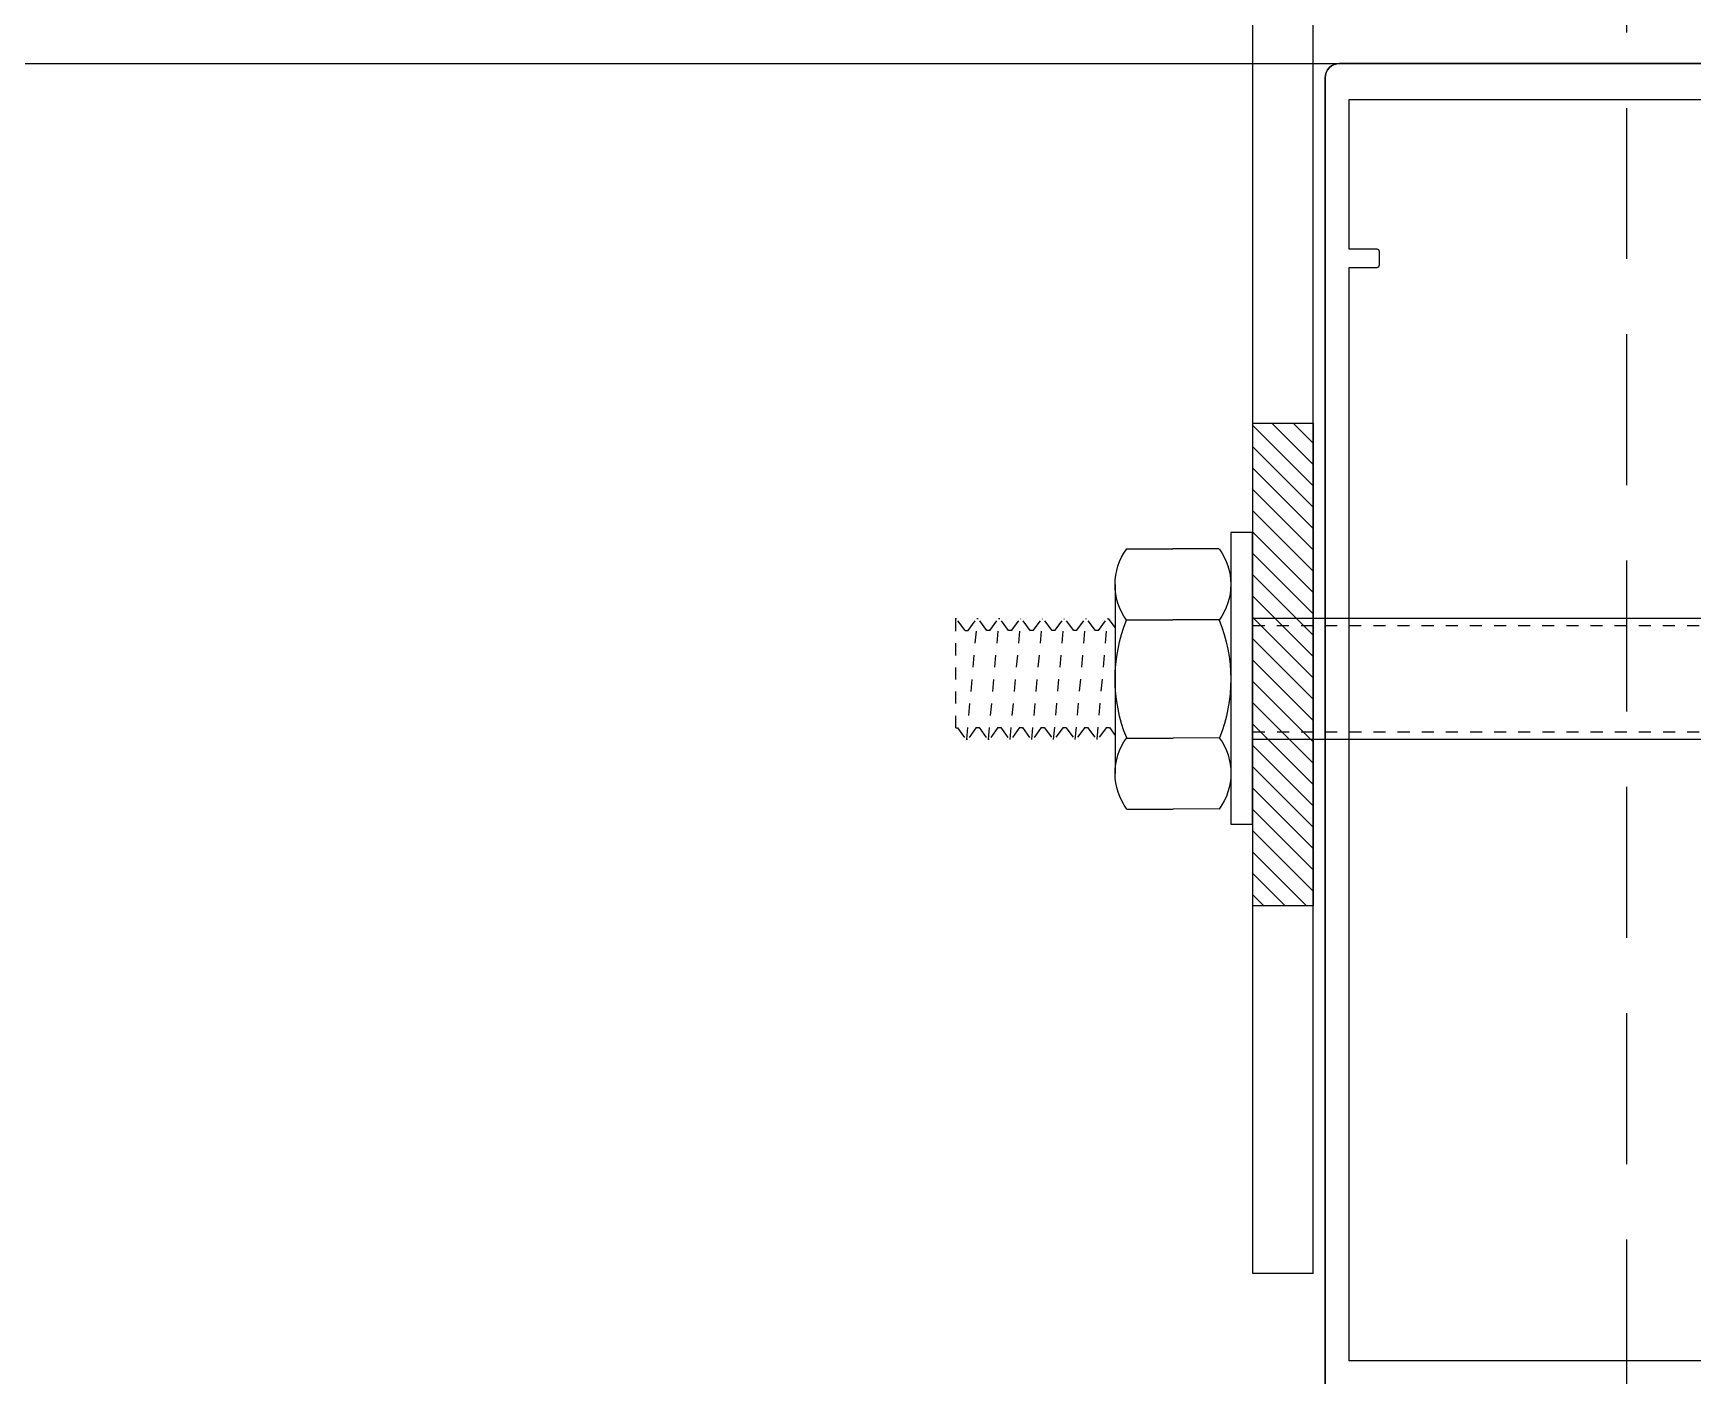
# Model space of a CAD drawing. Header units: inches. Extents: x 21 to 32698, y 13 to 3712.
# Drawn here: x 4597.93 to 4611.68, y 968.21 to 979.33 of the extents above; entities that cross this region are included whole.
import ezdxf

# ---------------------------------------------------------------- set-up
doc = ezdxf.new("R2010")
doc.units = ezdxf.units.IN
doc.header["$MEASUREMENT"] = 0
doc.set_wipeout_variables(frame=1)
for name, pattern in [('1+1 dbx a2$0$374_BLD_A1_BLOK_2$0$HIDDEN', [0.375, 0.25, -0.125]), ('phl_center', [0.75, 0.4, -0.35]), ('phl_thick', [0])]:
    doc.linetypes.add(name, pattern=pattern)
for name, color, linetype, lineweight in [('Z_MİM_-KM-GLAZ', 8, 'Continuous', 25), ('Z_MİM_-KM-IZO-THERMAL', 8, 'Continuous', 25), ('Z_MİM_-KM-IZO-THERMAL-ROCKWOOL', 8, 'BATTING', 25), ('Z_MİM_-KM-STRS', 8, 'Continuous', 25), ('Z_MİM_ALUMINIUM', 8, 'Continuous', 25), ('Z_MİM_projection', 8, 'Continuous', 25)]:
    doc.layers.add(name, color=color, linetype=linetype, lineweight=lineweight)
doc.linetypes.add('BATTING', pattern='A,0.00254,-2.54,[134,ltypeshp.shx,S=2.54,R=0,X=-2.54,Y=0],-5.08,[134,ltypeshp.shx,S=2.54,R=180,X=2.54,Y=0],-2.54', length=10.16254)

# ---------------------------------------------------------------- blocks, each defined once
blk = doc.blocks.new('ANK-1')
h = blk.add_hatch()
h.set_pattern_fill('ANSI31', color=256, scale=10)
h.set_pattern_definition([(45, (-331229.2262, -110209.6467), (-0.8838834765, 0.8838834765), [])])
h.paths.add_polyline_path([(60, -99.81), (65, -99.81), (65, -59.81), (60, -59.81)])
for points in [[(60, -130.27), (60, -5)], [(65, -130.27), (65, -5)], [(60, -130.27), (65, -130.27)]]:
    blk.add_lwpolyline(points)
blk.add_lwpolyline([(60, -99.81), (65, -99.81), (65, -59.81), (60, -59.81)], close=True)
at = {"layer": 'Z_MİM_projection', "linetype": 'phl_thick'}
for p, q in [((67.8, -70.23, 0), (71.62, -70.23, 0)), ((67.8, -70.23, 0), (71.62, -70.23, 0)), ((75.45, -70.23, 0), (71.62, -70.23, 0)), ((75.45, -70.23, 0), (71.62, -70.23, 0)), ((66.82, -73.19, 0), (66.81, -88.83, 0)), ((66.82, -73.19, 0), (66.81, -88.83, 0)), ((76.42, -73.19, 0), (76.41, -88.83, 0)), ((76.42, -73.19, 0), (76.41, -88.83, 0)), ((76.42, -75.05, 0), (76.41, -88.41, 0)), ((76.42, -75.05, 0), (76.41, -88.41, 0)), ((0, -76.01), (65.01, -76.01, 0)), ((0, -76.01), (65.01, -76.01, 0)), ((67.77, -76.12, 0), (71.62, -76.12, 0)), ((67.77, -76.12, 0), (71.62, -76.12, 0)), ((75.47, -76.12, 0), (71.62, -76.12, 0)), ((75.47, -76.12, 0), (71.62, -76.12, 0)), ((-0.01, -86.01), (65.02, -86.01, 0)), ((-0.01, -86.01), (65.02, -86.01, 0)), ((67.77, -85.89, 0), (71.61, -85.9, 0)), ((67.77, -85.89, 0), (71.61, -85.9, 0)), ((75.46, -85.9, 0), (71.61, -85.9, 0)), ((75.46, -85.9, 0), (71.61, -85.9, 0)), ((67.78, -91.78, 0), (71.61, -91.79, 0)), ((67.78, -91.78, 0), (71.61, -91.79, 0)), ((75.43, -91.79, 0), (71.61, -91.79, 0)), ((75.43, -91.79, 0), (71.61, -91.79, 0))]:
    blk.add_line(p, q, dxfattribs=at)
at = {"layer": 'Z_MİM_projection', "linetype": 'phl_center'}
for p, q in [((0, -76.61), (65.01, -76.61, 0)), ((0, -76.61), (65.01, -76.61, 0)), ((66.81, -76.01, 0), (66.82, -76.01, 0)), ((66.81, -76.01, 0), (66.82, -76.01, 0)), ((66.81, -76.61, 0), (66.82, -76.61, 0)), ((66.81, -76.61, 0), (66.82, -76.61, 0)), ((76.42, -76.74, 0), (76.96, -76.01, 0)), ((76.42, -76.74, 0), (76.96, -76.01, 0)), ((77.91, -86.01, 0), (77.02, -76.01, 0)), ((77.91, -86.01, 0), (77.02, -76.01, 0)), ((77.8, -76.99, 0), (77.08, -76.01, 0)), ((77.8, -76.99, 0), (77.08, -76.01, 0)), ((77.8, -76.99, 0), (78.04, -76.99, 0)), ((77.8, -76.99, 0), (78.04, -76.99, 0)), ((78.04, -76.99, 0), (78.76, -76.01, 0)), ((78.04, -76.99, 0), (78.76, -76.01, 0)), ((79.71, -86.01, 0), (78.82, -76.01, 0)), ((79.71, -86.01, 0), (78.82, -76.01, 0)), ((79.6, -76.99, 0), (78.88, -76.01, 0)), ((79.6, -76.99, 0), (78.88, -76.01, 0)), ((79.6, -76.99, 0), (79.84, -76.99, 0)), ((79.6, -76.99, 0), (79.84, -76.99, 0)), ((79.84, -76.99, 0), (80.56, -76.01, 0)), ((79.84, -76.99, 0), (80.56, -76.01, 0)), ((81.51, -86.01, 0), (80.62, -76.01, 0)), ((81.51, -86.01, 0), (80.62, -76.01, 0)), ((81.4, -76.99, 0), (80.68, -76.01, 0)), ((81.4, -76.99, 0), (80.68, -76.01, 0)), ((81.4, -76.99, 0), (81.64, -76.99, 0)), ((81.4, -76.99, 0), (81.64, -76.99, 0)), ((81.64, -76.99, 0), (82.36, -76.02, 0)), ((81.64, -76.99, 0), (82.36, -76.02, 0)), ((83.31, -86.02, 0), (82.42, -76.02, 0)), ((83.31, -86.02, 0), (82.42, -76.02, 0)), ((83.2, -76.99, 0), (82.48, -76.02, 0)), ((83.2, -76.99, 0), (82.48, -76.02, 0)), ((83.2, -76.99, 0), (83.44, -76.99, 0)), ((83.2, -76.99, 0), (83.44, -76.99, 0)), ((83.44, -76.99, 0), (84.16, -76.02, 0)), ((83.44, -76.99, 0), (84.16, -76.02, 0)), ((85.11, -86.02, 0), (84.22, -76.02, 0)), ((85.11, -86.02, 0), (84.22, -76.02, 0)), ((85, -76.99, 0), (84.28, -76.02, 0)), ((85, -76.99, 0), (84.28, -76.02, 0)), ((85, -76.99, 0), (85.24, -76.99, 0)), ((85, -76.99, 0), (85.24, -76.99, 0)), ((85.24, -76.99, 0), (85.96, -76.02, 0)), ((85.24, -76.99, 0), (85.96, -76.02, 0)), ((85.96, -76.02, 0), (86.08, -76.02, 0)), ((85.96, -76.02, 0), (86.08, -76.02, 0)), ((86.91, -86.02, 0), (86.02, -76.02, 0)), ((86.91, -86.02, 0), (86.02, -76.02, 0)), ((86.8, -76.99, 0), (86.08, -76.02, 0)), ((86.8, -76.99, 0), (86.08, -76.02, 0)), ((86.8, -76.99, 0), (87.04, -76.99, 0)), ((86.8, -76.99, 0), (87.04, -76.99, 0)), ((87.04, -76.99, 0), (87.76, -76.02, 0)), ((87.04, -76.99, 0), (87.76, -76.02, 0)), ((87.76, -76.02, 0), (87.88, -76.02, 0)), ((87.76, -76.02, 0), (87.88, -76.02, 0)), ((88.71, -86.02, 0), (87.82, -76.02, 0)), ((88.71, -86.02, 0), (87.82, -76.02, 0)), ((88.6, -76.99, 0), (87.88, -76.02, 0)), ((88.6, -76.99, 0), (87.88, -76.02, 0)), ((88.84, -76.99, 0), (88.6, -76.99, 0)), ((88.84, -76.99, 0), (88.6, -76.99, 0)), ((88.84, -76.99, 0), (89.56, -76.02, 0)), ((88.84, -76.99, 0), (89.56, -76.02, 0)), ((89.56, -76.02, 0), (89.68, -76.02, 0)), ((89.56, -76.02, 0), (89.68, -76.02, 0)), ((89.61, -85.05, 0), (89.62, -76.02, 0)), ((76.89, -85.04, 0), (76.41, -85.69, 0)), ((76.89, -85.04, 0), (76.41, -85.69, 0)), ((77.13, -85.04, 0), (76.89, -85.04, 0)), ((77.13, -85.04, 0), (76.89, -85.04, 0)), ((77.13, -85.04, 0), (77.85, -86.01, 0)), ((77.13, -85.04, 0), (77.85, -86.01, 0)), ((78.69, -85.04, 0), (77.97, -86.01, 0)), ((78.69, -85.04, 0), (77.97, -86.01, 0)), ((78.93, -85.04, 0), (78.69, -85.04, 0)), ((78.93, -85.04, 0), (78.69, -85.04, 0)), ((78.93, -85.04, 0), (79.65, -86.01, 0)), ((78.93, -85.04, 0), (79.65, -86.01, 0)), ((80.49, -85.04, 0), (79.77, -86.01, 0)), ((80.49, -85.04, 0), (79.77, -86.01, 0)), ((80.73, -85.04, 0), (80.49, -85.04, 0)), ((80.73, -85.04, 0), (80.49, -85.04, 0)), ((80.73, -85.04, 0), (81.45, -86.01, 0)), ((80.73, -85.04, 0), (81.45, -86.01, 0)), ((82.29, -85.04, 0), (81.57, -86.01, 0)), ((82.29, -85.04, 0), (81.57, -86.01, 0)), ((82.53, -85.04, 0), (82.29, -85.04, 0)), ((82.53, -85.04, 0), (82.29, -85.04, 0)), ((82.53, -85.04, 0), (83.25, -86.02, 0)), ((82.53, -85.04, 0), (83.25, -86.02, 0)), ((84.09, -85.04, 0), (83.37, -86.02, 0)), ((84.09, -85.04, 0), (83.37, -86.02, 0)), ((84.33, -85.04, 0), (84.09, -85.04, 0)), ((84.33, -85.04, 0), (84.09, -85.04, 0)), ((84.33, -85.04, 0), (85.05, -86.02, 0)), ((84.33, -85.04, 0), (85.05, -86.02, 0)), ((85.89, -85.04, 0), (85.17, -86.02, 0)), ((85.89, -85.04, 0), (85.17, -86.02, 0)), ((86.13, -85.04, 0), (85.89, -85.04, 0)), ((86.13, -85.04, 0), (85.89, -85.04, 0)), ((86.13, -85.04, 0), (86.85, -86.02, 0)), ((86.13, -85.04, 0), (86.85, -86.02, 0)), ((87.69, -85.04, 0), (86.97, -86.02, 0)), ((87.69, -85.04, 0), (86.97, -86.02, 0)), ((87.93, -85.04, 0), (87.69, -85.04, 0)), ((87.93, -85.04, 0), (87.69, -85.04, 0)), ((87.93, -85.04, 0), (88.65, -86.02, 0)), ((87.93, -85.04, 0), (88.65, -86.02, 0)), ((89.49, -85.05, 0), (88.77, -86.02, 0)), ((89.49, -85.05, 0), (88.77, -86.02, 0)), ((89.61, -85.05, 0), (89.49, -85.05, 0)), ((89.61, -85.05, 0), (89.49, -85.05, 0)), ((-0.01, -85.41), (65.02, -85.41, 0)), ((-0.01, -85.41), (65.02, -85.41, 0)), ((86.85, -86.02, 0), (86.97, -86.02, 0)), ((86.85, -86.02, 0), (86.97, -86.02, 0)), ((88.65, -86.02, 0), (88.77, -86.02, 0)), ((88.65, -86.02, 0), (88.77, -86.02, 0))]:
    blk.add_line(p, q, dxfattribs=at)
at = {"layer": 'Z_MİM_projection', "linetype": 'phl_thick', "elevation": 205305.12}
blk.add_lwpolyline([(66.82, -93.03), (65.02, -93.03), (65.01, -68.87), (66.81, -68.87)], close=True, dxfattribs=at)
at = {"layer": 'Z_MİM_projection', "linetype": 'phl_thick'}
for centre, radius, start, end in [((71.8, -73.19, 0), 4.98, 143.5278, 216.1432), ((71.8, -73.19, 0), 4.98, 143.5278, 216.1432), ((71.44, -73.19, 0), 4.98, 323.784, 36.3994), ((71.44, -73.19, 0), 4.98, 323.784, 36.3994), ((79.76, -81.03, 0), 12.94, 157.745, 202.0905), ((79.76, -81.03, 0), 12.94, 157.745, 202.0905), ((63.47, -81.01, 0), 12.94, 337.8218, 22.1673), ((63.47, -81.01, 0), 12.94, 337.8218, 22.1673), ((71.79, -88.83, 0), 4.98, 143.784, 216.3994), ((71.79, -88.83, 0), 4.98, 143.784, 216.3994), ((71.43, -88.83, 0), 4.98, 323.5278, 36.1432), ((71.43, -88.83, 0), 4.98, 323.5278, 36.1432)]:
    blk.add_arc(centre, radius, start, end, dxfattribs=at)
blk = doc.blocks.new('-KM-AL5 140_164')
blk.add_wipeout([(151.488, -34.02), (151.726, -15.48), (149.45, -15.45), (149.45, 7.15), (9.45, 7.15), (9.45, -15.45), (7.398, -15.45), (7.567, -34.061)])
at = {"linetype": '1+1 dbx a2$0$374_BLD_A1_BLOK_2$0$HIDDEN', "ltscale": 5}
blk.add_line((143.83, -40.695), (143.83, -14.725), dxfattribs=at)
at = {"layer": 'Z_MİM_ALUMINIUM', "elevation": 0.002}
blk.add_lwpolyline([(15.193, -18.45), (143.83, -18.45)], dxfattribs=at)
at = {"layer": 'Z_MİM_ALUMINIUM', "linetype": 'ByBlock'}
for points in [[(146.21, -18.45), (141.45, -18.45, 0.414214), (141.33, -18.57), (141.33, -30.43, 0.414214)], [(141.33, -30.43), (141.33, -18.57, -0.414214), (141.45, -18.45), (146.21, -18.45, -0.414214)]]:
    blk.add_lwpolyline(points, format="xyb", dxfattribs=at)
at = {"layer": 'Z_MİM_ALUMINIUM'}
blk.add_lwpolyline([(141.53, -19.99), (141.53, -18.75), (146.13, -18.75), (146.13, -19.99), (145.9, -19.99, 0.414214), (145.88, -20.01), (145.88, -20.12, 0.414214), (145.9, -20.14), (146.13, -20.14), (146.13, -29.2), (141.53, -29.2), (141.53, -20.14), (141.76, -20.14, 0.414214), (141.78, -20.12), (141.78, -20.01, 0.414214), (141.76, -19.99)], format="xyb", close=True, dxfattribs=at)
at = {"xscale": -0.1, "yscale": 0.1, "zscale": 0.1}
blk.add_blockref('ANK-1', (147.23, -15.45), dxfattribs=at)

msp = doc.modelspace()

# ---------------------------------------------------------------- linework, layer by layer
at = {"layer": 'Z_MİM_-KM-IZO-THERMAL'}
msp.add_lwpolyline([(4654.257, 1293.058), (4654.257, 969.583), (3319.258, 969.583), (3319.258, 1624.583), (3029.258, 1624.583), (3029.258, 2594.584), (6844.258, 2594.584), (6844.258, 969.583), (5329.257, 969.583), (5329.257, 1293.058)], dxfattribs=at)
at = {"layer": 'Z_MİM_-KM-IZO-THERMAL-ROCKWOOL', "ltscale": 0.45}
msp.add_lwpolyline([(4649.257, 1293.058), (4649.257, 974.583), (3324.258, 974.583), (3324.258, 1629.583), (3034.258, 1629.583), (3034.258, 2589.584), (6839.258, 2589.584), (6839.258, 974.583), (5334.257, 974.583), (5334.257, 1293.058)], dxfattribs=at)
at = {"layer": 'Z_MİM_-KM-STRS'}
msp.add_lwpolyline([(5376.757, 982.083), (5376.757, 727.083), (4606.757, 727.083), (4606.757, 982.083)], dxfattribs=at)

# ---------------------------------------------------------------- next in the draw order: block references
at = {"layer": 'Z_MİM_-KM-GLAZ'}
msp.add_blockref('-KM-AL5 140_164', (4467.307, 997.533), dxfattribs=at)

doc.saveas('drawing.dxf')
